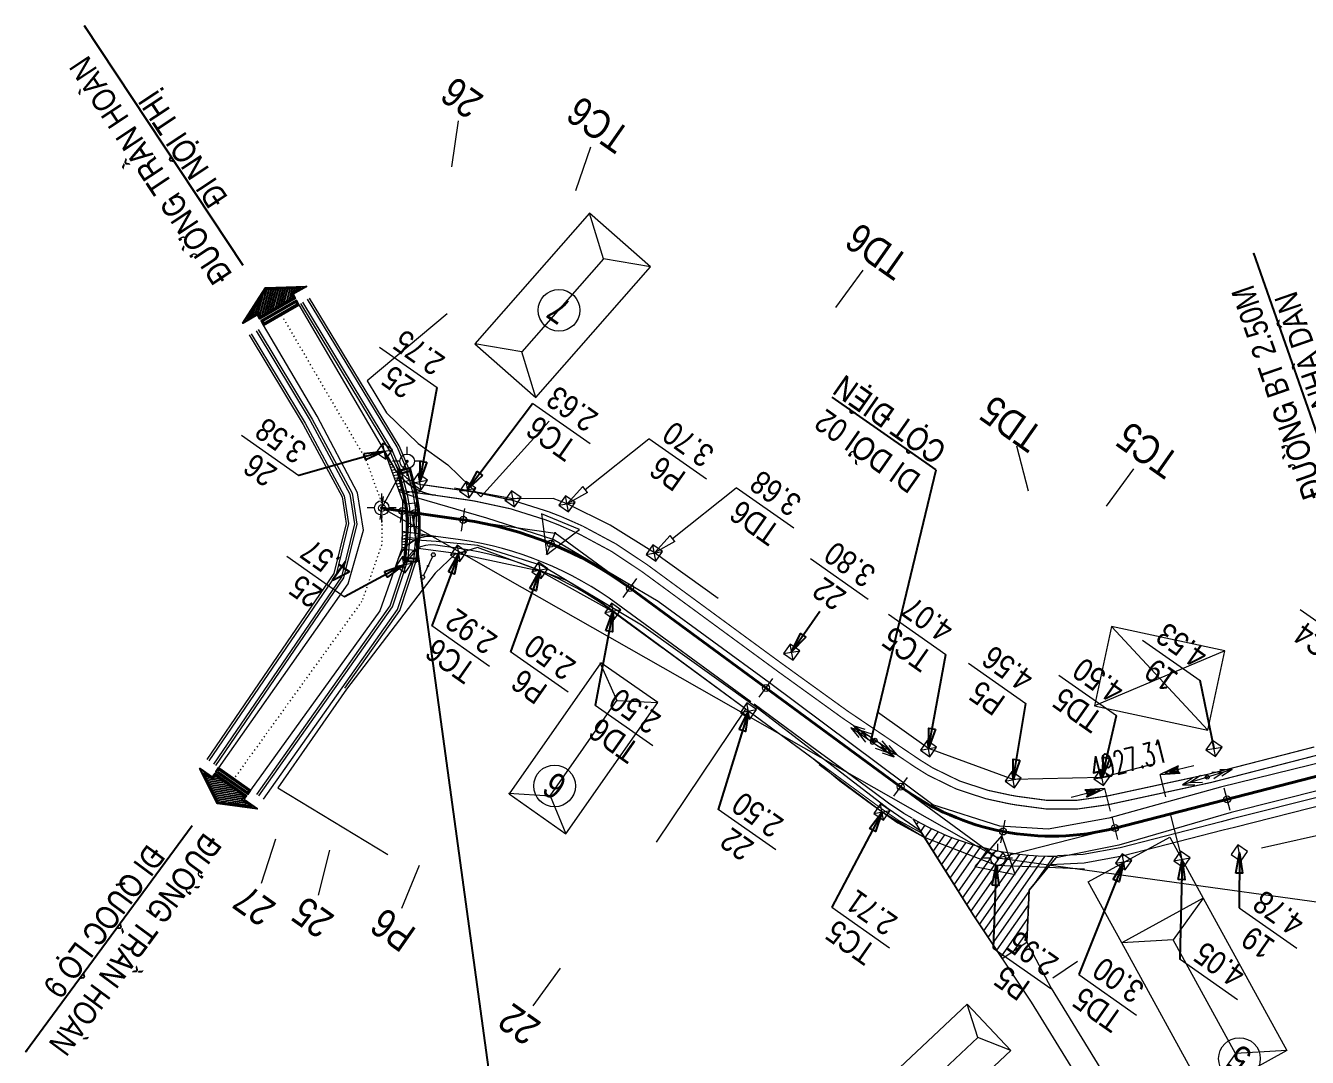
# Model space of a CAD drawing. Header units: metres. Extents: x 550976 to 551305, y 1838772 to 1839026.
# Drawn here: x 550975.9 to 551086.4, y 1838936.6 to 1839025.6 of the extents above; entities that cross this region are included whole.
import ezdxf
from ezdxf.enums import TextEntityAlignment as Align

# ---------------------------------------------------------------- set-up
doc = ezdxf.new("R2010")
doc.units = ezdxf.units.M
doc.header["$MEASUREMENT"] = 0
for name, pattern in [('ACAD_ISO02W100', [0.015, 0.012, -0.003]), ('CENTER2', [0.00025, 0, -0.000125, 0, -0.000125]), ('DGN Style 2', [42.176187, 25.305712, -16.870475])]:
    doc.linetypes.add(name, pattern=pattern)
for name, color, linetype, lineweight in [('Level 20', 7, 'Continuous', 0), ('Level 22', 7, 'Continuous', 0), ('Level 24', 7, 'Continuous', 0), ('Level 52', 7, 'Continuous', 0), ('Level 64', 230, 'Continuous', 0), ('Level 66', 30, 'Continuous', 0), ('Level 67', 7, 'Continuous', 0), ('Level 68', 6, 'Continuous', 0), ('Level 69', 1, 'Continuous', 0), ('Level 7', 7, 'Continuous', 0), ('Level 70', 4, 'Continuous', 0), ('Level 72', 6, 'Continuous', 0), ('Level 74', 3, 'Continuous', 0), ('Level 75', 3, 'Continuous', 0), ('Level 76', 3, 'Continuous', 0), ('Level 77', 5, 'Continuous', 0), ('Level 79', 6, 'Continuous', 0), ('Level 80', 3, 'Continuous', 0), ('Level 82', 3, 'ACAD_ISO02W100', 0), ('Level 84', 120, 'Continuous', 30), ('Level 85', 6, 'Continuous', 0), ('Level 86', 4, 'Continuous', 0), ('Level 89', 2, 'Continuous', 0), ('Level 90', 6, 'Continuous', 0), ('Level 96', 120, 'Continuous', 0), ('Level 97', 4, 'Continuous', 0)]:
    doc.layers.add(name, color=color, linetype=linetype, lineweight=lineweight)
doc.layers.add('Level 83', color=30, linetype='Continuous', lineweight=0, plot=False)
doc.styles.add('1-Text', font='vnsimli.shx', dxfattribs={"width": 0.7})
doc.styles.add('3-Ghichu', font='')
doc.styles.add('4-Dim', font='vnsimli.shx', dxfattribs={"width": 0.6})
doc.styles.add('Style-ltypeshp', font='ltypeshp.shx')
doc.styles.get('3-Ghichu').set_extended_font_data('.VnArial NarrowH')
doc.linetypes.add('FENCELINE2', pattern='A,0,-0.0001,["„",Style-ltypeshp,S=0.0001,R=0,X=-0.0001,Y=0],-0.0001,0', length=0.0002)
doc.dimstyles.new('D1000', dxfattribs={"dimtxt": 0.002, "dimasz": 0.0015, "dimexe": 0, "dimexo": 0, "dimgap": 0.0009, "dimtad": 1, "dimlfac": 1000, "dimzin": 0, "dimdsep": 46, "dimtxsty": '4-Dim', "dimblk": 'Muiten_PS', "dimcen": 9e-05, "dimclrd": 6, "dimclre": 6, "dimclrt": 2, "dimadec": 0, "dimazin": 2, "dimtfac": 0.347826, "dimtix": 1, "dimtofl": 0, "dimtmove": 0, "dimatfit": 3, "dimldrblk": 'Muiten_PS', "dimfxl": 0, "dimtolj": 1, "dimtzin": 0, "dimarcsym": 0})
doc.dimstyles.new('D500', dxfattribs={"dimscale": 0.5, "dimtxt": 0.002, "dimasz": 0.0015, "dimexe": 0, "dimexo": 0, "dimgap": 0.0008, "dimtad": 1, "dimlfac": 1000, "dimzin": 0, "dimdsep": 46, "dimtxsty": '4-Dim', "dimblk": 'Muiten_PS', "dimcen": 9e-05, "dimclrd": 6, "dimclre": 6, "dimclrt": 2, "dimaunit": 1, "dimadec": 1, "dimazin": 2, "dimtfac": 0.347826, "dimtix": 1, "dimtofl": 0, "dimtmove": 0, "dimatfit": 3, "dimldrblk": 'Muiten_PS', "dimfxl": 0, "dimtolj": 1, "dimtzin": 0, "dimarcsym": 0})
doc.dimstyles.get("Standard").update_dxf_attribs({"dimtxt": 0.002, "dimasz": 0.002, "dimexe": 0, "dimexo": 0, "dimgap": 0.0008, "dimtad": 1, "dimlfac": 1000, "dimzin": 0, "dimdsep": 46, "dimtxsty": '1-Text', "dimblk": 'Muiten_PS', "dimcen": 0.0001, "dimclrd": 6, "dimclre": 6, "dimclrt": 2, "dimaunit": 1, "dimadec": 1, "dimazin": 0, "dimtfac": 1, "dimtix": 1, "dimtofl": 0, "dimtmove": 1, "dimatfit": 3, "dimldrblk": 'Muiten_PS', "dimfxl": 0, "dimtolj": 1, "dimtzin": 0, "dimarcsym": 0})
pattern_1 = [(189.948746527, (-466.7502, 205.29062), (0.043191789138, -0.246240673633), [])]

# ---------------------------------------------------------------- blocks, each defined once
blk = doc.blocks.new('COT DIEN')
at = {"layer": 'Level 66', "color": 6, "ltscale": 0.1, "flags": 128}
for points in [[(-0.123, -0.03), (-0.225, 0), (-0.123, 0.03)], [(-0.225, 0), (0.225, 0)], [(-0.051, -0.03), (-0.153, 0), (-0.051, 0.03)], [(0.051, -0.03), (0.153, 0), (0.051, 0.03)], [(0.123, -0.03), (0.225, 0), (0.123, 0.03)]]:
    blk.add_lwpolyline(points, dxfattribs=at)
at = {"layer": 'Level 66', "color": 6, "ltscale": 0.1}
for radius in [0.017, 0.00454]:
    blk.add_circle((0, 0), radius, dxfattribs=at)
blk = doc.blocks.new('COT DIEN THOAI')
at = {"layer": 'Level 66', "linetype": 'Continuous', "ltscale": 0.1}
h = blk.add_hatch(color=6, dxfattribs=at)
h.paths.add_polyline_path([(-0.121, 0.009), (-0.109, 0.009, -0.003764), (-0.111, 0.015, 0.178793)], flags=16)
h.paths.add_polyline_path([(-0.111, 0.015, 0.003764), (-0.109, 0.009), (-0.093, 0.009, 0.309314)], flags=0)
h.paths.add_polyline_path([(-0.093, 0.009), (-0.109, 0.009, 0.014484), (-0.1, -0.017, 0.291284), (-0.09, -0.001, 0.15675)], flags=0)
h.paths.add_polyline_path([(-0.1, -0.017, -0.014484), (-0.109, 0.009), (-0.121, 0.009, 0.154216), (-0.124, -0.001, 0.548846)], flags=16)
h.paths.add_polyline_path([(0.092, 0.01), (0.122, 0.01, 0.582095)], flags=16)
h.paths.add_polyline_path([(0.122, 0.01), (0.092, 0.01, 0.128589), (0.09, 0.001, 1), (0.124, 0.001, 0.131104)], flags=16)
at = {"layer": 'Level 66', "color": 6, "ltscale": 0.1, "flags": 128}
blk.add_lwpolyline([(-0.09, 0), (0.09, 0)], dxfattribs=at)
at = {"layer": 'Level 66', "color": 6, "ltscale": 0.1}
for centre, radius in [((-0.107, -0.001), 0.017), ((0, 0), 0.00454)]:
    blk.add_circle(centre, radius, dxfattribs=at)
at = {"layer": 'Level 66', "color": 6, "linetype": 'Continuous', "ltscale": 0.1}
blk.add_circle((0.107, 0.001), 0.017, dxfattribs=at)
blk = doc.blocks.new('Huongdi')
h = blk.add_hatch()
h.set_pattern_fill('ANSI31', color=252, style=0)
h.set_pattern_definition([(135, (146.729495, -280.011094), (0.0247276145, 0.0247276145), [])])
h.paths.add_polyline_path([(-0.47, 0.211), (-0.295, 0.211), (-0.295, 0.135), (0.295, 0.135), (0.295, 0.211), (0.489, 0.211), (0, 0.464)])
blk.add_line((0.318, 0), (-0.319, 0))
at = {"flags": 128}
blk.add_lwpolyline([(0.318, 0.188), (0.58, 0.188), (0, 0.49), (-0.566, 0.188), (-0.319, 0.188), (-0.319, 0.112), (0.318, 0.112)], close=True, dxfattribs=at)
at = {"color": 9, "flags": 128}
for points in [[(0, 0.464), (-0.47, 0.211), (-0.295, 0.211), (-0.295, 0.135), (0.295, 0.135), (0.295, 0.211), (0.489, 0.211)], [(-0.299, 0.057), (0.299, 0.057), (0.299, 0.02), (-0.299, 0.02)]]:
    blk.add_lwpolyline(points, close=True, dxfattribs=at)
at = {"flags": 128}
blk.add_lwpolyline([(-0.319, 0), (-0.319, 0.077), (0.318, 0.077), (0.318, 0)], dxfattribs=at)
blk = doc.blocks.new('KH_DINH')
at = {"layer": 'Level 76', "ltscale": 0.1, "flags": 128}
blk.add_lwpolyline([(0.108, -0.183), (0.109, 0.171), (-0.199, -0.004)], close=True, dxfattribs=at)
at = {"layer": 'Level 76', "ltscale": 0.1, "const_width": 0.01, "flags": 128}
blk.add_lwpolyline([(-0.005, 0, 1), (0.005, 0, 1), (-0.005, 0)], format="xyb", dxfattribs=at)
blk = doc.blocks.new('CB_0.5_C25')
at = {"color": 252, "linetype": 'Continuous', "ltscale": 0.3, "flags": 128}
blk.add_lwpolyline([(-0.018, -0.006), (-0.018, -0.006)], dxfattribs=at)
at = {"layer": 'Level 82', "color": 252, "linetype": 'Continuous', "ltscale": 0.05, "flags": 128}
for points in [[(0.247, -0.291), (0.109, -0.173, -0.085034), (-0.159, 0.151), (-0.264, 0.334)], [(0.259, -0.277), (0.122, -0.159, -0.085034), (-0.142, 0.16), (-0.248, 0.343)], [(0.292, -0.239), (0.154, -0.121, -0.085034), (-0.099, 0.185), (-0.204, 0.368)], [(0.304, -0.224), (0.167, -0.106, -0.085034), (-0.082, 0.194), (-0.188, 0.378)]]:
    blk.add_lwpolyline(points, format="xyb", dxfattribs=at)
for points in [[(-0.138, 0.291), (-0.214, 0.247)], [(-0.164, 0.16), (-0.088, 0.204)], [(-0.11, 0.073), (-0.037, 0.122)], [(-0.048, -0.011), (0.02, 0.045)], [(0.02, -0.089), (0.084, -0.028)], [(0.095, -0.16), (0.153, -0.095)], [(0.229, -0.159), (0.171, -0.226)]]:
    blk.add_lwpolyline(points, dxfattribs=at)
at = {"layer": 'Level 84', "color": 252, "ltscale": 0.1, "flags": 128}
for points in [[(-0.178, 0.383), (-0.274, 0.328)], [(-0.175, 0.356), (-0.252, 0.312)], [(0.285, -0.208), (0.228, -0.275)], [(0.312, -0.216), (0.24, -0.3)]]:
    blk.add_lwpolyline(points, dxfattribs=at)
for points in [[(0.312, -0.216), (0.174, -0.098, -0.085034), (-0.073, 0.2), (-0.178, 0.383)], [(0.24, -0.3), (0.102, -0.181, -0.085034), (-0.168, 0.145), (-0.274, 0.328)]]:
    blk.add_lwpolyline(points, format="xyb", dxfattribs=at)
at = {"layer": 'Level 85', "color": 252, "ltscale": 0.1}
blk.add_circle((0, 0), 0.005, dxfattribs=at)
blk = doc.blocks.new('Muiten_PS')
at = {"layer": 'Level 86', "color": 252, "linetype": 'Continuous', "ltscale": 0.1}
blk.add_line((-0.1094, 0), (-0.0948, 0), dxfattribs=at)
at = {"layer": 'Level 86', "color": 252, "linetype": 'Continuous', "ltscale": 0.1, "flags": 128}
for points in [[(-0.1135, -0.022), (0, 0), (-0.1135, 0.022)], [(-0.1053, -0.0094), (-0.1053, -0.0095)]]:
    blk.add_lwpolyline(points, dxfattribs=at)
for points in [[(-0.1067, -0.0128), (-0.1045, -0.015, 0.248235), (-0.1024, -0.0156), (-0.028, 0), (-0.1024, 0.0156, 0.248235), (-0.1045, 0.015), (-0.1067, 0.0128)], [(-0.1052, -0.0091), (-0.1037, -0.0105, 0.254651), (-0.1016, -0.0111), (-0.0559, 0), (-0.1016, 0.0111, 0.254651), (-0.1037, 0.0105), (-0.1052, 0.0091)], [(-0.1042, -0.0049), (-0.1015, -0.0075, 0.259093), (-0.0994, -0.0081), (-0.0699, 0), (-0.0994, 0.0081, 0.259093), (-0.1015, 0.0075), (-0.1042, 0.0049)], [(-0.1038, 0), (-0.0991, -0.0046, 0.274095), (-0.0969, -0.0052), (-0.0839, 0), (-0.0969, 0.0052, 0.274095), (-0.0991, 0.0046), (-0.1038, 0)]]:
    blk.add_lwpolyline(points, format="xyb", dxfattribs=at)
at = {"layer": 'Level 86', "color": 252, "linetype": 'Continuous', "ltscale": 0.1}
blk.add_arc((-0.1335, 0), 0.0296, 312.23418, 47.76582, dxfattribs=at)
blk = doc.blocks.new('_ClosedBlank')
at = {"color": 0, "linetype": 'ByBlock', "lineweight": -2}
for p, q in [((-0.1, 0.0167), (0, 0)), ((-0.1, 0.0167), (-0.1, -0.0167)), ((0, 0), (-0.1, -0.0167))]:
    blk.add_line(p, q, dxfattribs=at)
blk = doc.blocks.new('*D255')
at = {"layer": 'Defpoints'}
for p in [(551068.96, 1838959.77), (551071.35, 1838960.38), (551074.61, 1838957.58), (551069.84, 1838956.35)]:
    blk.add_point(p, dxfattribs=at)
at = {"layer": 'Level 96', "color": 6}
for p, q in [((551076.64, 1838961.74), (551075.19, 1838961.37)), ((551074.23, 1838959.06), (551073.73, 1838960.99)), ((551069.46, 1838957.83), (551068.96, 1838959.77)), ((551066.06, 1838959.02), (551067.51, 1838959.39))]:
    blk.add_line(p, q, dxfattribs=at)
at = {"layer": 'Level 96', "color": 6, "xscale": 15, "yscale": 15, "zscale": 15}
for p, rotation in [((551073.73, 1838960.99), 194.4168838707118), ((551068.96, 1838959.77), 14.41688387071179)]:
    blk.add_blockref('Muiten_PS', p, dxfattribs=dict(at, rotation=rotation))
at = {"layer": 'Level 96', "color": 2, "linetype": 'Continuous', "style": '4-Dim', "width": 0.6}
blk.add_text('4927.31', height=2, rotation=14.4169, dxfattribs=at).set_placement((551067.75, 1838961.42), align=Align.MIDDLE_LEFT)
blk = doc.blocks.new('Lop dc')
at = {"layer": 'Level 97', "ltscale": 0.1}
blk.add_circle((0, 0), 0.18, dxfattribs=at)
at = {"layer": 'Level 97', "style": '3-Ghichu'}
blk.add_attdef('1', text='', height=0.225, dxfattribs=at).set_placement((0, 0), align=Align.MIDDLE_CENTER)
blk = doc.blocks.new('DKCDV')
at = {"layer": 'Level 7', "linetype": 'Continuous', "lineweight": 0}
h = blk.add_hatch(color=1, dxfattribs=at)
edge = h.paths.add_edge_path()
edge.add_arc((0, 0), 1.5, 270, 630)
at = {"layer": 'Level 7', "color": 1, "linetype": 'Continuous', "lineweight": 0}
for p, q in [((0, 6.2), (0, 12.5)), ((-6.2, 0), (-12.5, 0)), ((0, -12.5), (0, -6.3)), ((12.5, 0), (6.3, 0))]:
    blk.add_line(p, q, dxfattribs=at)
blk.add_circle((0, 0), 6.25, dxfattribs=at)

msp = doc.modelspace()

# ---------------------------------------------------------------- hatches: boundary and pattern name
at = {"layer": 'Level 90'}
h = msp.add_hatch(dxfattribs=at)
h.set_pattern_fill('ANSI31', color=252, style=0)
h.set_pattern_definition(pattern_1)
h.paths.add_polyline_path([(551008.021706, 1838985.515652), (551008.369393, 1838985.465561), (551007.998018, 1838986.921813, -0.0337849017), (551007.618866, 1838987.480178), (551006.808919, 1838988.86579)])
h.paths.add_polyline_path([(551009.459925, 1838985.640742, -0.0070516423), (551009.54255, 1838985.296546), (551009.707874, 1838985.272728), (551011.222508, 1838985.054517, -0.094316908), (551009.454392, 1838985.662436)])
h = msp.add_hatch(dxfattribs=at)
h.set_pattern_fill('ANSI31', color=252, style=0)
h.set_pattern_definition(pattern_1)
h.paths.add_polyline_path([(551009.798773, 1838981.416234), (551009.793812, 1838981.361033, -0.1242738153), (551011.254452, 1838981.513778), (551009.822363, 1838981.720097, -0.0060715039)])
h.paths.add_polyline_path([(551008.323081, 1838980.465938), (551007.997317, 1838979.541832, -0.1015470483), (551008.618792, 1838980.57552), (551008.703187, 1838981.514685, 0.0079432445), (551008.729986, 1838981.877475), (551008.336085, 1838981.934224)])
h = msp.add_hatch(dxfattribs=at)
h.set_pattern_fill('ANSI31', color=252, style=0)
h.set_pattern_definition(pattern_1)
h.paths.add_polyline_path([(551009.798773, 1838981.416234), (551009.793812, 1838981.361033, -0.1242738153), (551011.254452, 1838981.513778), (551009.822363, 1838981.720097, -0.0060715039)])
h.paths.add_polyline_path([(551008.323081, 1838980.465938), (551007.997317, 1838979.541832, -0.1015470483), (551008.618792, 1838980.57552), (551008.703187, 1838981.514685, 0.0079432445), (551008.729986, 1838981.877475), (551008.336085, 1838981.934224)])
h = msp.add_hatch(dxfattribs=at)
h.set_pattern_fill('ANSI31', color=252, style=0)
h.set_pattern_definition([(234.948746527, (-466.7502, 205.2906), (0.5116491428, -0.35894310785), [])])
h.paths.add_polyline_path([(551064.842096, 1838953.916292, -0.1378734307), (551052.397379, 1838957.143437), (551057.645723, 1838948.787128), (551060.115617, 1838945.109915), (551062.223696, 1838946.52586), (551062.440217, 1838951.010988)])

# ---------------------------------------------------------------- linework, layer by layer
at = {"layer": 'Level 20', "color": 1}
for p, q in [((551012.627667, 1839013.393747), (551013.198052, 1839017.352871)), ((551023.314016, 1839011.330737), (551024.607163, 1839015.115941)), ((551045.744687, 1839001.247508), (551048.111519, 1839004.472118)), ((551062.369652, 1838985.409656), (551061.37376, 1838989.283697)), ((551069.090816, 1838984.111621), (551071.457646, 1838987.336233)), ((550997.417847, 1838955.391775), (550996.193845, 1838951.583649)), ((551002.075317, 1838954.463281), (551001.090916, 1838950.586304)), ((551009.812328, 1838953.119154), (551008.29907, 1838949.416445)), ((551021.979737, 1838944.263106), (551019.6129, 1838941.0385))]:
    msp.add_line(p, q, dxfattribs=at)
at = {"layer": 'Level 20', "color": 1, "linetype": 'Continuous', "lineweight": 40, "ltscale": 3, "flags": 128}
msp.add_lwpolyline([(551218.35876, 1838835.408183), (551213.881343, 1838842.949114, 0.0620556301), (551191.144832, 1838872.259151), (551168.739075, 1838894.740469, -0.1029430707), (551156.934611, 1838912.814982), (551152.458859, 1838924.239541, 0.1477922396), (551138.149836, 1838942.418117), (551113.519626, 1838959.650538, 0.2189279929), (551095.426875, 1838962.932271), (551069.838845, 1838956.354343, -0.2248796391), (551051.339595, 1838959.927037), (551027.993448, 1838977.062936, 0.1231401349), (551013.61541, 1838982.941707), (551006.597863, 1838983.952715)], format="xyb", dxfattribs=at)
at = {"layer": 'Level 22', "color": 2, "linetype": 'Continuous', "lineweight": 0, "flags": 128}
msp.add_lwpolyline([(551215.257, 1838840.044), (551214.266, 1838840.438), (551145.607, 1838941.924), (551059.743, 1838953.759), (551006.578, 1838983.964), (551008.768, 1838987.987)], dxfattribs=at)
at = {"layer": 'Level 24', "color": 3, "flags": 128}
for points in [[(551038.418909, 1838967.239917), (551026.957957, 1838975.652171, 0.1231401349), (551013.365866, 1838981.20959), (551011.254452, 1838981.513778)], [(551064.842096, 1838953.916292, -0.1378734307), (551052.397379, 1838957.143437)]]:
    msp.add_lwpolyline(points, format="xyb", dxfattribs=at)
for points in [[(551052.34872, 1838957.220912), (551051.61379, 1838957.620698), (551050.304104, 1838958.516272), (551049.070692, 1838959.421587), (551046.652238, 1838961.196715), (551044.233783, 1838962.971842), (551038.695522, 1838967.036885)], [(551088.09484, 1838959.201573), (551079.949965, 1838957.146714), (551078.99114, 1838956.900229), (551076.085611, 1838956.153303), (551073.180081, 1838955.406377), (551070.274552, 1838954.659451), (551067.092781, 1838954.0691), (551064.882244, 1838953.964855)]]:
    msp.add_lwpolyline(points, dxfattribs=at)
at = {"layer": 'Level 24', "color": 3}
msp.add_arc((551010.826663, 1838978.544436), 3, 81.80188386, 160.58151153, dxfattribs=at)
at = {"layer": 'Level 52', "color": 1, "linetype": 'DGN Style 2', "lineweight": 0, "flags": 128}
msp.add_lwpolyline([(551219.3269, 1838842.6413), (551216.031, 1838844.2255), (551216.0965, 1838844.1993), (551212.8979, 1838849.4623), (551210.2726, 1838853.3728), (551206.0322, 1838860.3219), (551200.3475, 1838867.6502), (551193.4675, 1838874.5696), (551181.5469, 1838888.091), (551173.553, 1838895.9583), (551175.4096, 1838899.0962), (551170.1636, 1838902.5731), (551168.164, 1838901.3355), (551165.05, 1838905.2231), (551160.6301, 1838913.0087), (551158.6108, 1838917.205), (551155.6988, 1838925.5089), (551154.3966, 1838928.4978), (551151.4275, 1838933.4943), (551149.2043, 1838936.4386), (551145.2409, 1838942.0158), (551118.3652, 1838961.8229), (551109.4114, 1838965.8357), (551105.5522, 1838966.8614), (551099.019, 1838968.0695), (551093.5396, 1838967.1622), (551068.7175, 1838960.7164), (551061.0483, 1838960.5384), (551053.747, 1838963.2069), (551030.0992, 1838980.0849), (551026.2921, 1838982.4782), (551022.5629, 1838984.318), (551021.3668, 1838984.7819), (551017.9012, 1838984.7491), (551009.8483, 1838986.2448), (551006.8089, 1838988.8658), (551008.3517, 1838983.7), (551008.4928, 1838979.073), (551009.717, 1838980.5066), (551013.2014, 1838980.0381), (551020.2242, 1838978.5507), (551026.5142, 1838975.0476), (551037.9997, 1838966.6182), (551049.7388, 1838957.7461), (551053.3839, 1838955.5727), (551059.5817, 1838953.1713), (551064.0769, 1838952.9907), (551067.2366, 1838952.8274), (551070.5858, 1838953.4488), (551075.2334, 1838955.1598), (551075.6195, 1838953.6581), (551080.5629, 1838954.2106), (551096.4887, 1838957.8196), (551099.7227, 1838958.2031), (551104.0088, 1838958.7086), (551106.6999, 1838958.1167), (551110.95, 1838955.9777), (551109.0225, 1838951.6915), (551138.4312, 1838933.4638), (551140.9483, 1838934.3098), (551145.8928, 1838929.8767), (551149.8694, 1838923.2231), (551154.4587, 1838910.7054), (551156.1764, 1838905.9541), (551158.9173, 1838901.2201), (551163.8126, 1838894.3269), (551162.0606, 1838890.3468), (551167.4408, 1838886.7812), (551175.7997, 1838882.9293), (551189.0696, 1838870.1962), (551195.7806, 1838863.6438), (551201.3352, 1838856.6995), (551205.8393, 1838850.3041), (551211.4503, 1838841.9142), (551210.7922, 1838838.4064), (551219.3269, 1838842.6413)], dxfattribs=at)
at = {"layer": 'Level 64', "linetype": 'Continuous', "flags": 128}
for points in [[(551029.770592, 1839004.766298), (551024.510613, 1839009.385023), (551014.613346, 1838998.113638), (551019.873325, 1838993.494914)], [(551077.83264, 1838964.79195), (551079.312851, 1838971.633659), (551069.538982, 1838973.748246), (551068.058771, 1838966.906538)], [(551022.473606, 1838955.868767), (551030.39972, 1838967.17907), (551025.486284, 1838970.622636), (551017.56017, 1838959.312333)]]:
    msp.add_lwpolyline(points, close=True, dxfattribs=at)
for points in [[(551029.770592, 1839004.766298), (551025.721389, 1839005.459406), (551024.510613, 1839009.385023)], [(551025.721389, 1839005.459406), (551018.662549, 1838997.420531)], [(550999.427211, 1839001.494003), (550996.380718, 1838999.736686)], [(551019.873325, 1838993.494914), (551018.662549, 1838997.420531), (551014.613346, 1838998.113638)], [(551069.538982, 1838973.748246), (551077.83264, 1838964.79195)], [(551079.312851, 1838971.633659), (551068.058771, 1838966.906538)], [(551025.40744, 1838970.631278), (551026.85622, 1838967.350052), (551030.39972, 1838967.17907)], [(551021.10367, 1838959.141352), (551026.85622, 1838967.350052)], [(550995.266816, 1838959.622598), (550992.514286, 1838961.553612)], [(551017.525001, 1838959.383297), (551021.10367, 1838959.141352), (551022.473744, 1838955.868964)], [(551020.016888, 1838957.59055), (551020.022022, 1838957.597875)], [(551077.452632, 1838950.319498), (551070.418922, 1838946.457441)], [(551077.452632, 1838950.319498), (551074.858995, 1838946.707073), (551070.418922, 1838946.457441)], [(551077.452632, 1838950.319498), (551084.672107, 1838937.171145)], [(551077.638397, 1838933.309088), (551070.418922, 1838946.457441)], [(551080.232034, 1838936.921513), (551074.858995, 1838946.707073)], [(551048.333639, 1838932.95626), (551057.07436, 1838941.178169)], [(551057.07436, 1838941.178169), (551060.837855, 1838937.177193)], [(551060.837855, 1838937.177193), (551058.009952, 1838938.287685), (551057.07436, 1838941.178169)], [(551051.161542, 1838931.845768), (551058.009952, 1838938.287685)], [(551060.837855, 1838937.177193), (551052.097134, 1838928.955284)], [(551084.672107, 1838937.171145), (551077.638397, 1838933.309088)], [(551084.672107, 1838937.171145), (551080.232034, 1838936.921513), (551077.638397, 1838933.309088)]]:
    msp.add_lwpolyline(points, dxfattribs=at)
at = {"layer": 'Level 64', "color": 6, "linetype": 'Continuous', "flags": 128}
for points in [[(551008.036743, 1838987.152214), (551007.284544, 1838988.902822), (550999.593024, 1839001.595242)], [(551008.232926, 1838987.202245), (551007.462804, 1838988.994569), (550999.763723, 1839001.699464)], [(551008.723385, 1838987.327322), (551007.908452, 1838989.223934), (551000.190471, 1839001.960019)], [(551008.919569, 1838987.377353), (551008.086712, 1838989.31568), (551000.361171, 1839002.064241)], [(550995.757461, 1838999.248528), (551000.414134, 1838991.518718), (551003.832609, 1838985.164165), (551004.224067, 1838982.588567), (551003.104693, 1838978.032321), (550992.070616, 1838961.864865)], [(550995.928775, 1838999.351733), (551000.58796, 1838991.617755), (551004.025138, 1838985.228436), (551004.427759, 1838982.579387), (551003.290285, 1838977.949466), (550992.234357, 1838961.749993)], [(550995.15786, 1838998.88731), (550999.805743, 1838991.17209), (551003.158759, 1838984.939218), (551003.511145, 1838982.620697), (551002.455123, 1838978.322317), (550991.497521, 1838962.266914)], [(550995.329174, 1838998.990515), (550999.979569, 1838991.271127), (551003.351288, 1838985.003489), (551003.714837, 1838982.611517), (551002.640715, 1838978.239461), (550991.661263, 1838962.152043)], [(550995.802947, 1838959.24648), (551007.320608, 1838975.537272), (551008.60129, 1838979.400064)], [(550995.966675, 1838959.131617), (551007.501086, 1838975.4461), (551008.805899, 1838979.381677)], [(550996.375997, 1838958.844461), (551007.952281, 1838975.218169), (551009.317423, 1838979.33571)], [(551003.402477, 1838968.436399), (551008.132759, 1838975.126997), (551009.522032, 1838979.317323)]]:
    msp.add_lwpolyline(points, dxfattribs=at)
at = {"layer": 'Level 64', "linetype": 'FENCELINE2', "ltscale": 1000}
for points in [[(551012.23312, 1839000.719668), (551005.322754, 1838994.941935), (551007.004867, 1838992.165072), (551009.717471, 1838989.531419), (551012.279077, 1838987.690972), (551015.134752, 1838984.924221), (551021.011951, 1838991.448919)], [(551030.27115, 1838955.156945), (551037.999655, 1838966.618171), (551024.732086, 1838976.395764), (551022.515958, 1838977.695633), (551014.828696, 1838980.563737), (551012.897496, 1838979.939893), (551011.188358, 1838978.349212), (551003.538851, 1838968.343133), (550997.612345, 1838959.842892), (551007.108749, 1838954.079472)], [(551070.418922, 1838946.457441), (551067.531132, 1838951.716782), (551074.564842, 1838955.578839), (551077.452632, 1838950.319498)]]:
    msp.add_lwpolyline(points, dxfattribs=at)
at = {"layer": 'Level 67', "color": 62, "linetype": 'Continuous', "ltscale": 5, "flags": 128}
for points in [[(551166.458433, 1838896.420687), (551162.866763, 1838900.222934), (551157.7153, 1838909.261693), (551156.313414, 1838917.593934), (551148.658356, 1838937.885729), (551145.260455, 1838944.292167), (551140.017317, 1838948.076118), (551136.073789, 1838949.712718), (551125.139147, 1838958.188705), (551115.921245, 1838963.573967), (551108.406552, 1838965.377442), (551098.975228, 1838964.813321), (551078.935331, 1838959.886522), (551069.318976, 1838957.207537), (551064.082057, 1838956.271831), (551059.912192, 1838956.517981), (551054.12708, 1838958.361348), (551040.032622, 1838968.890219), (551030.436774, 1838975.908216), (551021.368544, 1838981.245812), (551015.652153, 1838983.095871), (551009.601979, 1838984.851662), (551008.064688, 1838985.396921)], [(551053.037559, 1838956.124156), (551050.266981, 1838958.030509), (551038.783349, 1838966.835686), (551029.001001, 1838973.86162), (551020.356946, 1838978.993857), (551014.858178, 1838980.724866), (551011.27183, 1838981.063229), (551008.330356, 1838981.287332)], [(551164.88818, 1838894.268759), (551160.889413, 1838898.791301), (551155.36184, 1838908.400767), (551153.874896, 1838917.421565), (551143.845062, 1838942.100761), (551138.857753, 1838946.09931), (551134.219857, 1838948.214378), (551123.867875, 1838956.266992), (551115.174497, 1838961.309412), (551108.837175, 1838962.863869), (551099.183134, 1838962.406852), (551095.737932, 1838961.701837), (551079.872332, 1838957.712429), (551070.158791, 1838954.898577), (551064.740455, 1838953.793349)]]:
    msp.add_lwpolyline(points, dxfattribs=at)
at = {"layer": 'Level 68', "color": 230, "linetype": 'Continuous', "ltscale": 5, "flags": 128}
for points in [[(550999.427211, 1839001.494003), (551006.808919, 1838988.86579), (551008.35954, 1838984.582437), (551008.323081, 1838980.465938), (551006.428077, 1838975.090321), (550995.266816, 1838959.622598)], [(550992.514286, 1838961.553612), (551003.680785, 1838977.411802), (551005.01239, 1838982.061479), (551004.488962, 1838985.270607), (551001.017868, 1838991.871217), (550996.380718, 1838999.736686)]]:
    msp.add_lwpolyline(points, dxfattribs=at)
at = {"layer": 'Level 68', "linetype": 'Continuous', "ltscale": 5, "flags": 128}
for points in [[(551067.711772, 1838933.10553), (551062.637591, 1838941.355165), (551057.645723, 1838948.787128), (551053.037559, 1838956.124156)], [(551064.740455, 1838953.793349), (551062.440217, 1838951.010988), (551062.223696, 1838946.52586), (551064.326816, 1838942.544452), (551069.400997, 1838934.294817)]]:
    msp.add_lwpolyline(points, dxfattribs=at)
at = {"layer": 'Level 69', "linetype": 'CENTER2', "ltscale": 2000}
msp.add_lwpolyline([(550997.916393, 1839000.610868), (551005.217673, 1838988.120246), (551006.606819, 1838984.282943), (551006.575731, 1838980.772878), (551004.861441, 1838975.909898), (550993.847697, 1838960.646611)], dxfattribs=at)
at = {"layer": 'Level 72'}
for p, q in [((551006.455267, 1838982.962934), (551006.740459, 1838984.942496)), ((551008.207179, 1838982.710538), (551008.492372, 1838984.6901)), ((551009.315733, 1838982.55083), (551009.600926, 1838984.530392)), ((551013.472812, 1838981.951926), (551013.758008, 1838983.931487)), ((551020.783443, 1838979.963793), (551021.540071, 1838981.815147)), ((551027.40174, 1838976.256784), (551028.585156, 1838977.869089)), ((551039.139304, 1838967.641498), (551040.322723, 1838969.253801)), ((551050.747887, 1838959.120884), (551051.931302, 1838960.73319)), ((551079.763234, 1838957.873097), (551079.265283, 1838959.810117)), ((551070.087818, 1838955.385833), (551069.589872, 1838957.322854)), ((551059.992752, 1838955.079773), (551060.372443, 1838957.043401))]:
    msp.add_line(p, q, dxfattribs=at)
at = {"layer": 'Level 74'}
for centre in [(551006.597863, 1838983.952715), (551008.349775, 1838983.700319), (551009.45833, 1838983.540611), (551013.61541, 1838982.941707), (551021.161757, 1838980.88947), (551027.993448, 1838977.062936), (551039.731014, 1838968.44765), (551051.339595, 1838959.927037), (551079.514258, 1838958.841607), (551060.182598, 1838956.061587), (551069.838845, 1838956.354344)]:
    msp.add_circle(centre, 0.3, dxfattribs=at)
for p in [(551006.597863, 1838983.952715), (551008.349775, 1838983.700319), (551009.45833, 1838983.540611), (551013.61541, 1838982.941707), (551021.161757, 1838980.88947), (551027.993448, 1838977.062936), (551039.731014, 1838968.44765), (551051.339595, 1838959.927037), (551079.514258, 1838958.841607), (551069.838845, 1838956.354344), (551060.182598, 1838956.061587)]:
    msp.add_point(p, dxfattribs=at)
at = {"layer": 'Level 75'}
for p, q in [((551013.61541, 1838982.941707), (551021.539488, 1838981.800095)), ((551027.993448, 1838977.062936), (551021.539488, 1838981.800095)), ((551051.339595, 1838959.927037), (551059.743, 1838953.759)), ((551069.838845, 1838956.354344), (551059.743, 1838953.759))]:
    msp.add_line(p, q, dxfattribs=at)
at = {"layer": 'Level 79', "flags": 128}
msp.add_lwpolyline([(551066.594569, 1838944.841364), (551064.48649, 1838943.425418)], dxfattribs=at)
at = {"layer": 'Level 80', "flags": 128}
msp.add_lwpolyline([(551006.808919, 1838988.86579), (551007.618866, 1838987.480178)], dxfattribs=at)
at = {"layer": 'Level 80', "color": 5, "const_width": 0.1, "flags": 128}
for points in [[(551087.027303, 1838963.354274), (551078.89182, 1838961.262881), (551077.932995, 1838961.016396), (551074.998419, 1838960.382463), (551072.063842, 1838959.74853), (551069.129265, 1838959.114597), (551066.550204, 1838958.754455), (551063.962001, 1838958.748926), (551061.412893, 1838959.093797), (551060.790104, 1838959.203391), (551058.898798, 1838959.609742), (551056.446741, 1838960.413501), (551054.112715, 1838961.550657), (551053.025966, 1838962.224569), (551051.757348, 1838963.081918), (551049.269861, 1838964.762994), (551046.782373, 1838966.444071), (551041.210287, 1838970.463028), (551034.30963, 1838975.528059), (551031.891176, 1838977.303187), (551029.472721, 1838979.078315), (551026.779623, 1838980.867189), (551023.930953, 1838982.396219), (551022.107543, 1838983.203663), (551020.951708, 1838983.651987), (551017.868032, 1838984.623475), (551014.706981, 1838985.302158), (551013.971901, 1838985.416159), (551011.685507, 1838985.745557), (551010.104867, 1838985.973277)], [(551053.161352, 1838955.927055), (551051.211358, 1838956.987809), (551049.860322, 1838957.911658), (551048.62691, 1838958.816973), (551046.208456, 1838960.592101), (551043.790001, 1838962.367229), (551038.25174, 1838966.432271)]]:
    msp.add_lwpolyline(points, dxfattribs=at)
at = {"layer": 'Level 80', "const_width": 0.1, "flags": 128}
msp.add_lwpolyline([(551087.214034, 1838962.627892), (551079.078552, 1838960.536499), (551078.119727, 1838960.290014), (551075.18515, 1838959.65608), (551072.250574, 1838959.022147), (551069.315997, 1838958.388214), (551066.636479, 1838958.009434), (551063.94622, 1838957.999092), (551061.295347, 1838958.353065), (551060.64772, 1838958.467031), (551058.68167, 1838958.89186), (551056.13406, 1838959.731789), (551053.710282, 1838960.917768), (551052.582184, 1838961.619955), (551051.313566, 1838962.477304), (551048.826079, 1838964.158381), (551046.338591, 1838965.839457), (551040.766505, 1838969.858415), (551033.865848, 1838974.923446), (551031.447394, 1838976.698574), (551029.028939, 1838978.473701), (551026.394362, 1838980.223703), (551023.607594, 1838981.719507), (551021.823807, 1838982.509405), (551020.693089, 1838982.947987), (551017.676421, 1838983.898365), (551014.58406, 1838984.5623), (551013.864953, 1838984.673823), (551011.578559, 1838985.003221), (551011.222508, 1838985.054517)], dxfattribs=at)
at = {"layer": 'Level 80', "color": 5, "flags": 128}
msp.add_lwpolyline([(551037.999548, 1838966.617378), (551026.514175, 1838975.047557, 0.1231401349), (551013.258919, 1838980.467254), (551011.222311, 1838980.760666)], format="xyb", dxfattribs=at)
msp.add_lwpolyline([(551088.281571, 1838958.475191), (551080.136697, 1838956.420332), (551079.177872, 1838956.173847), (551076.272342, 1838955.426921), (551073.366813, 1838954.679995), (551070.461283, 1838953.933069), (551067.179057, 1838953.324078), (551064.237831, 1838953.185376)], dxfattribs=at)
at = {"layer": 'Level 80'}
msp.add_arc((551011.93549, 1838990.003421), 5, 210.30803492, 261.80188388, dxfattribs=at)
at = {"layer": 'Level 80', "color": 5}
for centre, radius, start, end in [((551010.532657, 1838988.94262), 3, 203.25215352, 261.80188388), ((551010.86582, 1838978.286214), 2.5, 81.80188386, 161.65742189)]:
    msp.add_arc(centre, radius, start, end, dxfattribs=at)
at = {"layer": 'Level 83', "flags": 128}
msp.add_lwpolyline([(551037.988512, 1838966.601647), (551038.25174, 1838966.432271), (551043.790001, 1838962.367229), (551046.086903, 1838960.426497), (551048.505358, 1838958.651369), (551049.738769, 1838957.746054), (551051.101132, 1838956.81446), (551053.383933, 1838955.572667)], dxfattribs=at)
at = {"layer": 'Level 90', "linetype": 'Continuous', "ltscale": 2, "flags": 128}
for points in [[(551008.021706, 1838985.515652), (551009.707874, 1838985.272728), (551011.222508, 1838985.054517, -0.2285431589), (551007.618866, 1838987.480178), (551006.808919, 1838988.86579)], [(551008.323081, 1838980.465938), (551007.997317, 1838979.541832, -0.3579515536), (551011.254452, 1838981.513778), (551008.336085, 1838981.934224)], [(551057.645723, 1838948.787128), (551060.115617, 1838945.109915), (551062.223696, 1838946.52586), (551062.440217, 1838951.010988), (551064.842096, 1838953.916292, -0.1378734307), (551052.39738, 1838957.143438)]]:
    msp.add_lwpolyline(points, format="xyb", close=True, dxfattribs=at)
at = {"layer": 'Level 96', "color": 4, "flags": 128}
for points in [[(551006.382732, 1838997.844722), (551011.355025, 1838994.356452)], [(551024.571517, 1838989.490307), (551019.599224, 1838992.978577)], [(550994.469986, 1838990.246803), (550999.442279, 1838986.758533)], [(551034.592798, 1838986.448219), (551029.620505, 1838989.936489)], [(550999.442279, 1838986.758533), (551006.808919, 1838988.86579)], [(551042.126539, 1838982.211758), (551037.154245, 1838985.700028)], [(550998.39725, 1838979.795432), (551003.369543, 1838976.307162)], [(551048.532271, 1838976.082696), (551043.559977, 1838979.570966)], [(551085.811291, 1838975.207448), (551090.783584, 1838971.719178)], [(551015.875258, 1838970.30461), (551010.902964, 1838973.79288)], [(551050.28325, 1838974.816779), (551055.255544, 1838971.328509)], [(551072.200401, 1838972.571471), (551077.172694, 1838969.083201)], [(551022.652138, 1838968.081123), (551017.679844, 1838971.569393)], [(551057.186022, 1838970.591026), (551062.158315, 1838967.102756)], [(551064.996662, 1838969.554682), (551069.968955, 1838966.066411)], [(551029.97793, 1838963.4377), (551025.005637, 1838966.92597)], [(551040.566443, 1838954.482918), (551035.59415, 1838957.971188)], [(551045.415644, 1838949.524624), (551050.387937, 1838946.036354)], [(551080.548966, 1838949.487312), (551085.521259, 1838945.999041)], [(551059.321571, 1838946.003381), (551064.293865, 1838942.515111)], [(551075.44605, 1838945.053249), (551080.418343, 1838941.564979)], [(551066.724473, 1838943.720785), (551071.696766, 1838940.232515)]]:
    msp.add_lwpolyline(points, dxfattribs=at)
at = {"layer": 'Level 96', "flags": 128}
for points in [[(551009.846487, 1838986.234865), (551011.355025, 1838994.356452)], [(551013.993285, 1838985.544281), (551019.599224, 1838992.978577)], [(551006.931084, 1838988.169316), (551006.686754, 1838989.562264)], [(551024.127653, 1838985.563625), (551029.620505, 1838989.936489)], [(551006.112445, 1838988.743625), (551007.505393, 1838988.987955)], [(551009.150013, 1838986.1127), (551010.542961, 1838986.35703)], [(551009.968652, 1838985.538391), (551009.724323, 1838986.931339)], [(551014.11545, 1838984.847807), (551013.87112, 1838986.240755)], [(551013.296811, 1838985.422116), (551014.689759, 1838985.666446)], [(551017.204743, 1838984.626893), (551018.597691, 1838984.871222)], [(551018.023382, 1838984.052584), (551017.779052, 1838985.445531)], [(551022.685108, 1838983.621484), (551022.440778, 1838985.014432)], [(551031.661393, 1838981.327163), (551037.154245, 1838985.700028)], [(551021.866469, 1838984.195793), (551023.259417, 1838984.440123)], [(551013.076863, 1838980.74802), (551013.321193, 1838979.355073)], [(551030.218849, 1838979.385023), (551029.974519, 1838980.777971)], [(551008.615005, 1838978.376484), (551008.370675, 1838979.769432)], [(551013.199028, 1838980.051546), (551010.902964, 1838973.79288)], [(551013.895502, 1838980.173711), (551012.502555, 1838979.929381)], [(551029.40021, 1838979.959332), (551030.793158, 1838980.203662)], [(551008.49284, 1838979.072958), (551003.369543, 1838976.307162)], [(551007.796366, 1838978.950793), (551009.189314, 1838979.195123)], [(551020.220238, 1838978.573533), (551017.679844, 1838971.569393)], [(551020.914347, 1838978.709182), (551019.521399, 1838978.464852)], [(551020.095708, 1838979.28349), (551020.340038, 1838977.890543)], [(551026.514175, 1838975.047557), (551025.005637, 1838966.92597)], [(551027.210649, 1838975.169722), (551025.817701, 1838974.925393)], [(551026.39201, 1838975.744031), (551026.63634, 1838974.351084)], [(551041.931587, 1838971.534353), (551044.375654, 1838975.054804)], [(551041.243582, 1838971.413674), (551042.636529, 1838971.658003)], [(551042.06222, 1838970.839365), (551041.81789, 1838972.232312)], [(551053.747006, 1838963.206922), (551055.255544, 1838971.328509)], [(551077.172694, 1838969.083201), (551078.381586, 1838963.22596)], [(551035.59415, 1838957.971188), (551038.25174, 1838966.432271)], [(551037.515591, 1838966.328055), (551038.908539, 1838966.572385)], [(551038.33423, 1838965.753746), (551038.0899, 1838967.146694)], [(551061.04825, 1838960.538433), (551062.123145, 1838967.052623)], [(551068.717492, 1838960.716389), (551069.968955, 1838966.066411)], [(551053.869171, 1838962.510448), (551053.624841, 1838963.903395)], [(551078.503751, 1838962.529486), (551078.259421, 1838963.922434)], [(551053.050532, 1838963.084757), (551054.44348, 1838963.329086)], [(551077.685112, 1838963.103796), (551079.078059, 1838963.348125)], [(551060.351776, 1838960.416268), (551061.744724, 1838960.660598)], [(551061.170415, 1838959.841959), (551060.926085, 1838961.234907)], [(551068.021018, 1838960.594224), (551069.413966, 1838960.838554)], [(551068.839657, 1838960.019915), (551068.595327, 1838961.412863)], [(551049.860934, 1838957.04958), (551049.616605, 1838958.442528)], [(551049.738769, 1838957.746054), (551045.397206, 1838949.498343)], [(551049.042296, 1838957.623889), (551050.435243, 1838957.868219)], [(551075.619497, 1838953.658067), (551074.610995, 1838957.581122)], [(551070.707936, 1838952.75234), (551070.463606, 1838954.145288)], [(551075.741661, 1838952.961593), (551075.497332, 1838954.354541)], [(551080.685024, 1838953.514139), (551080.440694, 1838954.907087)], [(551080.548966, 1838949.487312), (551080.562859, 1838954.210613)], [(551059.581745, 1838953.171286), (551059.321571, 1838946.003381)], [(551070.585771, 1838953.448814), (551066.724473, 1838943.720785)], [(551069.889297, 1838953.326649), (551071.282245, 1838953.570979)], [(551074.923023, 1838953.535902), (551076.31597, 1838953.780232)], [(551075.619497, 1838953.658067), (551075.44605, 1838945.053249)]]:
    msp.add_lwpolyline(points, dxfattribs=at)
for points in [[(551007.505393, 1838988.987955), (551006.686754, 1838989.562264), (551006.112445, 1838988.743625), (551006.931084, 1838988.169316)], [(551010.542961, 1838986.35703), (551009.724323, 1838986.931339), (551009.150013, 1838986.1127), (551009.968652, 1838985.538391)], [(551014.689759, 1838985.666446), (551013.87112, 1838986.240755), (551013.296811, 1838985.422116), (551014.11545, 1838984.847807)], [(551018.597691, 1838984.871222), (551017.779052, 1838985.445531), (551017.204743, 1838984.626893), (551018.023382, 1838984.052584)], [(551023.259417, 1838984.440123), (551022.440778, 1838985.014432), (551021.866469, 1838984.195793), (551022.685108, 1838983.621484)], [(551012.502555, 1838979.929381), (551013.321193, 1838979.355073), (551013.895502, 1838980.173711), (551013.076863, 1838980.74802)], [(551030.793158, 1838980.203662), (551029.974519, 1838980.777971), (551029.40021, 1838979.959332), (551030.218849, 1838979.385023)], [(551009.189314, 1838979.195123), (551008.370675, 1838979.769432), (551007.796366, 1838978.950793), (551008.615005, 1838978.376484)], [(551019.521399, 1838978.464852), (551020.340038, 1838977.890543), (551020.914347, 1838978.709182), (551020.095708, 1838979.28349)], [(551025.817701, 1838974.925393), (551026.63634, 1838974.351084), (551027.210649, 1838975.169722), (551026.39201, 1838975.744031)], [(551042.636529, 1838971.658003), (551041.81789, 1838972.232312), (551041.243582, 1838971.413674), (551042.06222, 1838970.839365)], [(551038.908539, 1838966.572385), (551038.0899, 1838967.146694), (551037.515591, 1838966.328055), (551038.33423, 1838965.753746)], [(551054.44348, 1838963.329086), (551053.624841, 1838963.903395), (551053.050532, 1838963.084757), (551053.869171, 1838962.510448)], [(551079.078059, 1838963.348125), (551078.259421, 1838963.922434), (551077.685112, 1838963.103796), (551078.503751, 1838962.529486)], [(551061.744724, 1838960.660598), (551060.926085, 1838961.234907), (551060.351776, 1838960.416268), (551061.170415, 1838959.841959)], [(551069.413966, 1838960.838554), (551068.595327, 1838961.412863), (551068.021018, 1838960.594224), (551068.839657, 1838960.019915)], [(551050.435243, 1838957.868219), (551049.616605, 1838958.442528), (551049.042296, 1838957.623889), (551049.860934, 1838957.04958)], [(551071.282245, 1838953.570979), (551070.463606, 1838954.145288), (551069.889297, 1838953.326649), (551070.707936, 1838952.75234)], [(551076.31597, 1838953.780232), (551075.497332, 1838954.354541), (551074.923023, 1838953.535902), (551075.741661, 1838952.961593)], [(551081.259333, 1838954.332778), (551080.440694, 1838954.907087), (551079.866385, 1838954.088448), (551080.685024, 1838953.514139)]]:
    msp.add_lwpolyline(points, close=True, dxfattribs=at)

# ---------------------------------------------------------------- block references
at = {"extrusion": (0, 0, -1)}
for p, xscale, yscale, zscale, rotation in [((-550997.903965, 1839000.615345), 5.521157979397803, 5.521157980401767, 5.521157979899785, 330.022252095223), ((-550993.890551, 1838960.588105), 5.278343875543214, 5.278343874961134, 5.278343875252174, 215.0512534728958)]:
    msp.add_blockref('Huongdi', p, dxfattribs=dict(at, xscale=xscale, yscale=yscale, zscale=zscale, rotation=rotation))
at = {"layer": 'Level 64', "linetype": 'Continuous'}
for name, p, xscale, yscale, zscale, rotation in [('COT DIEN THOAI', (551010.568551, 1838978.959363), 9.999999999999993, 10, 9.999999999999995, 243.9259756972706), ('COT DIEN', (551048.918008, 1838963.743138), 10, 9.999999999999998, 9.999999999999996, 145.9298947770363), ('COT DIEN', (551049.143189, 1838963.928791), 10, 9.999999999999998, 9.999999999999996, 145.9298947770363), ('COT DIEN', (551077.796189, 1838960.747956), 9.999999999999995, 9.999999999999996, 9.999999999999996, 197.2712343831376)]:
    msp.add_blockref(name, p, dxfattribs=dict(at, xscale=xscale, yscale=yscale, zscale=zscale, rotation=rotation))
at = {"layer": 'Level 7', "color": 1, "linetype": 'Continuous', "lineweight": 0, "xscale": 0.1, "yscale": 0.1, "zscale": 0.1}
for p in [(551008.768, 1838987.987), (551006.578, 1838983.964), (551059.743, 1838953.759)]:
    msp.add_blockref('DKCDV', p, dxfattribs=at)
at = {"layer": 'Level 77'}
for p, xscale, yscale, zscale, rotation in [((551021.539488, 1838981.800095), 9.999999999999993, 10, 9.999999999999995, 67.76174497410284), ((551059.743, 1838953.759), 9.999999999999996, 9.999999999999996, 9.999999999999996, 259.0692449813981)]:
    msp.add_blockref('KH_DINH', p, dxfattribs=dict(at, xscale=xscale, yscale=yscale, zscale=zscale, rotation=rotation))
at = {"layer": 'Level 79', "xscale": 9.999999999999998, "yscale": 9.999999999999993, "zscale": 9.999999999999996, "rotation": 144.9487465271042}
msp.add_blockref('CB_0.5_C25', (551009.254816, 1838983.569931), dxfattribs=at)
at = {"layer": 'Level 96', "xscale": 19.9999999999924, "yscale": 19.99999999999241, "zscale": 19.9999999999924, "rotation": 218.5233265659632}
for p in [(551022.562943, 1838984.317958), (551030.096684, 1838980.081497)]:
    msp.add_blockref('_ClosedBlank', p, dxfattribs=at)
at = {"layer": 'Level 97', "color": 4}
ref = msp.add_blockref('Lop dc', (551021.871769, 1839001.009745), dxfattribs=dict(at, xscale=9.999999999999998, yscale=9.999999999999993, zscale=9.999999999999996, rotation=144.9487465271042))
ref.add_attrib('1', '7', dxfattribs={"color": 4, "height": 2.25, "rotation": 144.94874653, "style": '3-Ghichu'}).set_placement((551021.874577, 1839001.008565), align=Align.MIDDLE_CENTER)
ref = msp.add_blockref('Lop dc', (551021.489685, 1838959.989866), dxfattribs=dict(at, xscale=9.999999999999998, yscale=9.999999999999993, zscale=9.999999999999996, rotation=144.9487465271042))
ref.add_attrib('1', '6', dxfattribs={"color": 4, "height": 2.25, "rotation": 144.94874653, "style": '3-Ghichu'}).set_placement((551021.492493, 1838959.988686), align=Align.MIDDLE_CENTER)
ref = msp.add_blockref('Lop dc', (551080.572409, 1838936.478849), dxfattribs=dict(at, xscale=9.999999999999998, yscale=9.999999999999993, zscale=9.999999999999996, rotation=144.9487465271042))
ref.add_attrib('1', '5', dxfattribs={"color": 4, "height": 2.25, "rotation": 144.94874653, "style": '3-Ghichu'}).set_placement((551080.575217, 1838936.477669), align=Align.MIDDLE_CENTER)

# ---------------------------------------------------------------- texts
at = {"layer": 'Level 20', "color": 1, "style": '3-Ghichu'}
for s, p in [('26', (551013.483245, 1839019.332432)), ('TC6', (551025.253737, 1839017.008543)), ('TD6', (551049.294935, 1839006.084422)), ('TD5', (551060.875813, 1838991.220718)), ('TC5', (551072.641061, 1838988.948538)), ('27', (550995.581844, 1838949.679587)), ('25', (551000.598715, 1838948.647815)), ('P6', (551007.542442, 1838947.565091)), ('22', (551018.429482, 1838939.426197))]:
    msp.add_text(s, height=2.5, rotation=144.94874653, dxfattribs=at).set_placement(p, align=Align.MIDDLE_CENTER)
at = {"layer": 'Level 24', "color": 2, "char_height": 2, "width": 4.44169188, "attachment_point": 5, "rotation": 144.94874653, "style": '3-Ghichu'}
for s, insert in [('2.75', (551009.786273, 1838997.37327)), ('2.63', (551023.002765, 1838992.507124)), ('3.58', (550997.873526, 1838989.775351)), ('3.70', (551033.024046, 1838989.465036)), ('3.68', (551040.557786, 1838985.228575)), ('4.57', (551001.800791, 1838979.323979)), ('3.80', (551046.963518, 1838979.099513)), ('4.07', (551053.686791, 1838974.345327)), ('2.92', (551014.306505, 1838973.321427)), ('4.53', (551075.603942, 1838972.100019)), ('2.50', (551021.083385, 1838971.09794)), ('4.56', (551060.589562, 1838970.119574)), ('4.50', (551068.400203, 1838969.083229)), ('2.50', (551028.409178, 1838966.454517)), ('2.50', (551038.997691, 1838957.499735)), ('2.71', (551048.819185, 1838949.053172)), ('4.78', (551083.952507, 1838949.015859)), ('2.95', (551062.725112, 1838945.531928)), ('4.05', (551078.849591, 1838944.581796)), ('3.00', (551070.128014, 1838943.249332))]:
    msp.add_mtext(s, dxfattribs=dict(at, insert=insert))
at = {"layer": 'Level 24', "color": 3, "char_height": 2, "width": 4.44169188, "attachment_point": 5, "rotation": 144.94874653, "style": '3-Ghichu'}
for s, insert in [('25', (551008.003124, 1838994.831511)), ('tc6', (551021.219616, 1838989.965365)), ('26', (550996.090377, 1838987.233592)), ('P6', (551031.240896, 1838986.923277)), ('td6', (551038.774637, 1838982.686816)), ('25', (551000.017641, 1838976.78222)), ('22', (551045.180369, 1838976.557754)), ('tc4', (551087.431683, 1838972.194237)), ('tc5', (551051.903642, 1838971.803568)), ('tc6', (551012.523356, 1838970.779669)), ('19', (551073.820792, 1838969.55826)), ('P6', (551019.300236, 1838968.556182)), ('P5', (551058.806413, 1838967.577815)), ('td5', (551066.617053, 1838966.54147)), ('td6', (551026.626029, 1838963.912759)), ('22', (551037.214541, 1838954.957976)), ('tc5', (551047.036035, 1838946.511413)), ('19', (551082.169357, 1838946.474101)), ('P5', (551060.941963, 1838942.990169)), ('td5', (551068.344865, 1838940.707574))]:
    msp.add_mtext(s, dxfattribs=dict(at, insert=insert))
at = {"layer": 'Level 70', "char_height": 2, "width": 23.20251149, "attachment_point": 5, "style": '3-Ghichu'}
for s, insert, rotation in [('§¦êNG TRÇN HOµN\\P§I néi thÞ', (550988.235916, 1839014.119394), 123.45693656), ('§¦êNG TRÇN HOµN\\P§I QUèC Lé 9', (550983.778134, 1838947.44413), 233.57064802)]:
    msp.add_mtext(s, dxfattribs=dict(at, insert=insert, rotation=rotation))
at = {"layer": 'Level 70', "insert": (551085.502316, 1838994.465336), "char_height": 2, "attachment_point": 5, "rotation": 109.06547807, "style": '3-Ghichu'}
msp.add_mtext('§¦êNG Bt 2.50M\\PVµO NHµ D¢N', dxfattribs=at)
at = {"layer": 'Level 89', "insert": (551049.582457, 1838990.427069), "char_height": 2, "attachment_point": 5, "rotation": 144.94874653, "style": '3-Ghichu'}
msp.add_mtext('di dêi 02\\Pcét ®iÖn', dxfattribs=at)

# ---------------------------------------------------------------- dimensions: what is measured, and where the dimension line sits
at = {"layer": 'Level 96', "color": 6}
dim = msp.add_linear_dim(base=(551068.961247, 1838959.768187), p1=(551074.610995, 1838957.581122), p2=(551069.838845, 1838956.354344), angle=194.41688387, text='\\H1.000000x;\\W0.600000;<>', dimstyle='D1000', override={"dimtxt": 2, "dimasz": 1.5, "dimexo": 5.524841, "dimgap": 0.9, "dimcen": 0.09, "dimlwe": 65535}, dxfattribs=at)
dim.commit()
dim.dimension.update_dxf_attribs({"geometry": '*D255', "text_midpoint": (551071.347322, 1838960.381576)})

# ---------------------------------------------------------------- leaders
at = {"layer": 'Level 64', "color": 6, "linetype": 'Continuous'}
for points in [[(550980.919034, 1839025.561102), (550994.596718, 1839004.910994)], [(551081.772263, 1839005.926123), (551088.989967, 1838985.359116)], [(551009.22832, 1838983.34801), (551015.975467, 1838934.266745), (551040.452647, 1838917.094987)], [(550975.861144, 1838937.060853), (550990.237551, 1838956.583625)]]:
    msp.add_leader(points, dimstyle='D1000', override={"dimtxt": 2, "dimasz": 2, "dimgap": 0.9, "dimtad": 0, "dimclrd": 0}, dxfattribs=at)
at = {"layer": 'Level 89', "color": 6}
msp.add_leader([(551048.776858, 1838963.838596), (551054.407841, 1838987.242668), (551045.447269, 1838993.528881)], dimstyle='Standard', override={"dimtxt": 2, "dimasz": 2, "dimgap": 0.8, "dimtad": 0, "dimclrd": 0}, dxfattribs=at)
at = {"layer": 'Level 96', "color": 6}
for points, override in [([(551009.875042, 1838986.239873), (551011.355025, 1838994.356452)], {"dimtxt": 2, "dimasz": 3.5, "dimgap": 0.8, "dimtad": 0, "dimclrd": 0, "dimldrblk": 'ClosedBlank'}), ([(551013.993285, 1838985.544281), (551019.599224, 1838992.978577)], {"dimtxt": 2, "dimasz": 3.5, "dimgap": 0.8, "dimtad": 0, "dimclrd": 0, "dimldrblk": 'ClosedBlank'}), ([(551006.808919, 1838988.86579), (550999.442279, 1838986.758533)], {"dimtxt": 2, "dimasz": 3.5, "dimgap": 0.8, "dimtad": 0, "dimclrd": 0, "dimldrblk": 'ClosedBlank'}), ([(551013.20648, 1838980.00906), (551010.902964, 1838973.79288)], {"dimtxt": 2, "dimasz": 3.5, "dimgap": 0.8, "dimtad": 0, "dimclrd": 0, "dimldrblk": 'ClosedBlank'}), ([(551008.49284, 1838979.072958), (551003.369543, 1838976.307162)], {"dimtxt": 2, "dimasz": 3.5, "dimgap": 0.8, "dimtad": 0, "dimclrd": 0, "dimldrblk": 'ClosedBlank'}), ([(551020.220238, 1838978.573533), (551017.679844, 1838971.569393)], {"dimtxt": 2, "dimasz": 3.5, "dimgap": 0.8, "dimtad": 0, "dimclrd": 0, "dimldrblk": 'ClosedBlank'}), ([(551026.514175, 1838975.047557), (551025.005637, 1838966.92597)], {"dimtxt": 2, "dimasz": 3.5, "dimgap": 0.8, "dimtad": 0, "dimclrd": 0, "dimldrblk": 'ClosedBlank'}), ([(551041.938555, 1838971.54439), (551044.376016, 1838975.055324)], {"dimtxt": 2, "dimasz": 3.5, "dimgap": 0.8, "dimtad": 0, "dimclrd": 0, "dimldrblk": 'ClosedBlank'}), ([(551053.747006, 1838963.206922), (551055.255544, 1838971.328509)], {"dimtxt": 2, "dimasz": 3.5, "dimgap": 0.8, "dimtad": 0, "dimclrd": 0, "dimldrblk": 'ClosedBlank'}), ([(551078.381586, 1838963.22596), (551077.172694, 1838969.083201)], {"dimtxt": 2, "dimasz": 1.5, "dimgap": 0.8, "dimtad": 0, "dimclrd": 0}), ([(551038.212065, 1838966.45022), (551035.59415, 1838957.971188)], {"dimtxt": 2, "dimasz": 3.5, "dimgap": 0.8, "dimtad": 0, "dimclrd": 0, "dimldrblk": 'ClosedBlank'}), ([(551061.04825, 1838960.538433), (551062.158315, 1838967.102756)], {"dimtxt": 2, "dimasz": 3.5, "dimgap": 0.8, "dimtad": 0, "dimclrd": 0, "dimldrblk": 'ClosedBlank'}), ([(551068.717492, 1838960.716389), (551069.968955, 1838966.066411)], {"dimtxt": 2, "dimasz": 3.5, "dimgap": 0.8, "dimtad": 0, "dimclrd": 0, "dimldrblk": 'ClosedBlank'}), ([(551049.738769, 1838957.746054), (551045.415644, 1838949.524624)], {"dimtxt": 2, "dimasz": 3.5, "dimgap": 0.8, "dimtad": 0, "dimclrd": 0, "dimldrblk": 'ClosedBlank'}), ([(551080.562859, 1838954.210613), (551080.548966, 1838949.487312)], {"dimtxt": 2, "dimasz": 3.5, "dimgap": 0.8, "dimtad": 0, "dimclrd": 0, "dimldrblk": 'ClosedBlank'}), ([(551059.581745, 1838953.171286), (551059.321571, 1838946.003381)], {"dimtxt": 2, "dimasz": 3.5, "dimgap": 0.8, "dimtad": 0, "dimclrd": 0, "dimldrblk": 'ClosedBlank'}), ([(551070.585771, 1838953.448814), (551066.724473, 1838943.720785)], {"dimtxt": 2, "dimasz": 3.5, "dimgap": 0.8, "dimtad": 0, "dimclrd": 0, "dimldrblk": 'ClosedBlank'}), ([(551075.619497, 1838953.658067), (551075.427613, 1838945.026968)], {"dimtxt": 2, "dimasz": 3.5, "dimgap": 0.8, "dimtad": 0, "dimclrd": 0, "dimldrblk": 'ClosedBlank'})]:
    msp.add_leader(points, dimstyle='D500', override=override, dxfattribs=at)

doc.saveas('drawing.dxf')
